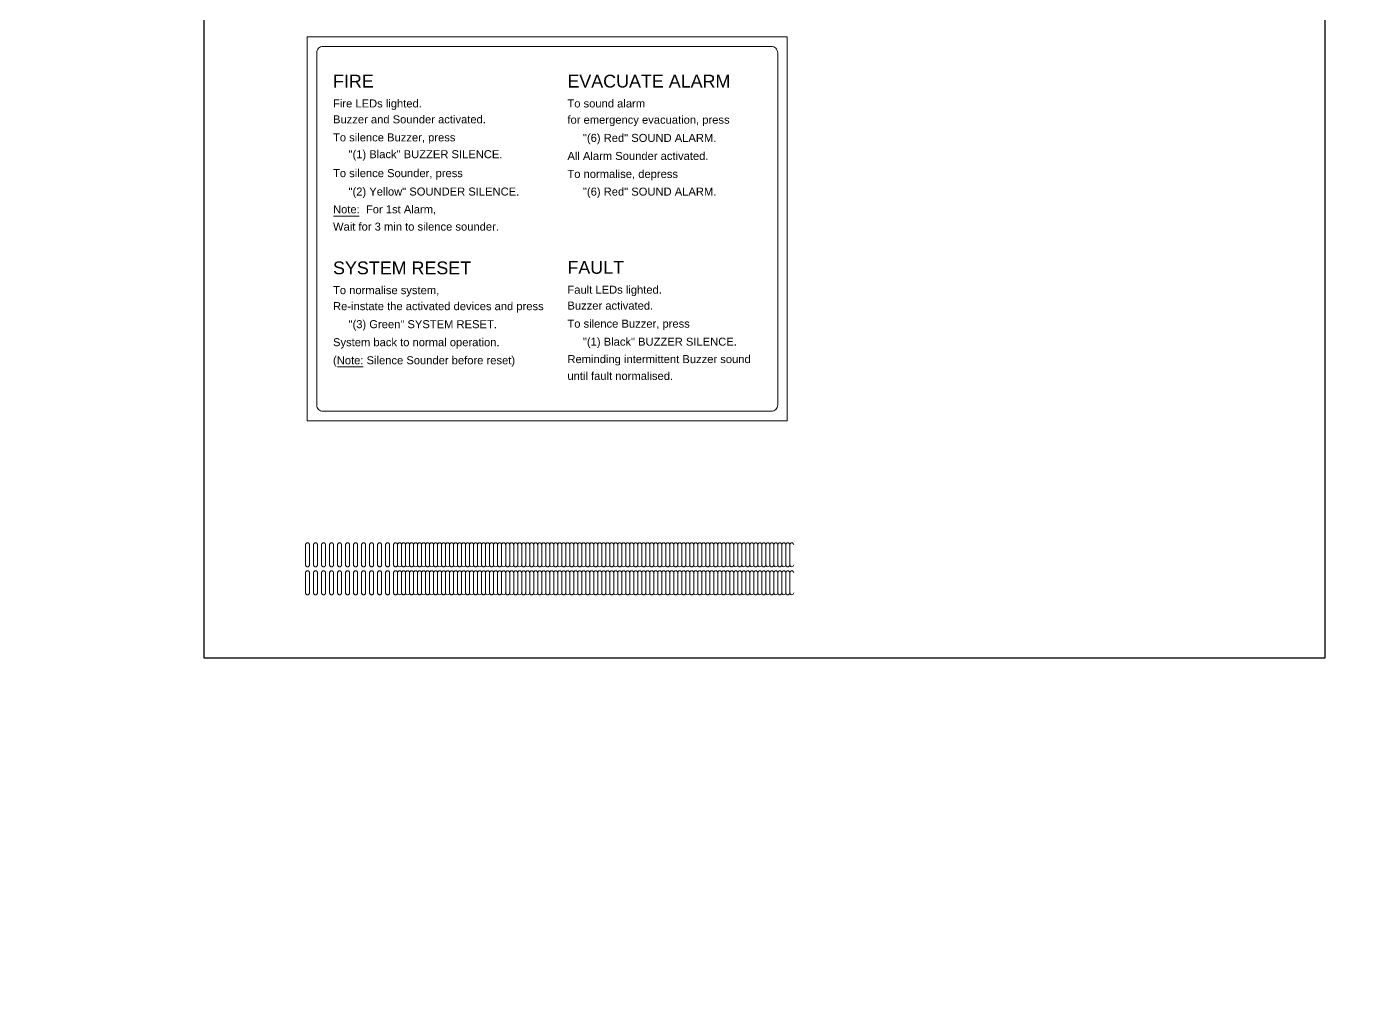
# Model space of a CAD drawing. Header units: millimetres. Extents: x -20146070 to 165023, y -3349561 to 35447.
# Drawn here: x -253449.7 to -253031.3, y -43097 to -42796.2 of the extents above; entities that cross this region are included whole.
import ezdxf
from ezdxf import colors
from ezdxf.entities.mleader import LeaderData, LeaderLine
from ezdxf.math import Vec2, Vec3

# ---------------------------------------------------------------- set-up
doc = ezdxf.new("R2010")
doc.units = ezdxf.units.MM
doc.header["$LTSCALE"] = 50
doc.header["$PDMODE"] = 35
doc.linetypes.add('CONTINOUS', pattern=[0])
doc.linetypes.add('DASHED2', pattern=[0.375, 0.25, -0.125])
doc.layers.get('Defpoints').update_dxf_attribs({"color": 8, "lineweight": 9})
doc.layers.add('M_FIREALAM-_E-', color=10, linetype='Continuous')
doc.layers.add('NW_BEAM AND COLUMN', color=134, linetype='Continuous', lineweight=5)
doc.styles.add('A25', font='arial.ttf', dxfattribs={"width": 0.8, "height": 2.5})
doc.styles.add('DIM', font='romans.shx', dxfattribs={"width": 0.75})
doc.styles.add('RomanS', font='romans__.ttf', dxfattribs={"width": 0.75, "height": 40})
doc.styles.add('STYLE2', font='arial.ttf', dxfattribs={"width": 0.8})
doc.dimstyles.new('DIM40', dxfattribs={"dimscale": 40, "dimtxt": 2, "dimasz": 3, "dimexe": 2, "dimexo": 1, "dimgap": 1, "dimtad": 1, "dimdec": 0, "dimzin": 0, "dimdsep": 46, "dimtxsty": 'DIM', "dimcen": 0, "dimdle": 2, "dimclrd": 9, "dimclre": 9, "dimclrt": 4, "dimadec": 0, "dimazin": 0, "dimtfac": 1, "dimtdec": 0, "dimtmove": 2, "dimatfit": 3, "dimfxl": 1, "dimtolj": 1, "dimtzin": 0, "dimarcsym": 0})

# ---------------------------------------------------------------- blocks, each defined once
blk = doc.blocks.new('NOVEC PANEL')
at = {"color": 0, "lineweight": 5}
for p, q in [((32.14, -255.82), (32.14, -375.82)), ((32.14, -255.82), (32.14, -375.82)), ((32.14, -255.82), (182.14, -255.82)), ((182.14, -375.82), (182.14, -255.82)), ((182.14, -255.82), (182.14, -375.82)), ((40.43, -311.8), (48.45, -311.8)), ((41.59, -358.95), (49.62, -358.95)), ((32.14, -375.82), (182.14, -375.82))]:
    blk.add_line(p, q, dxfattribs=at)
at = {"linetype": 'DASHED2', "lineweight": 5, "ltscale": 5}
for p, q in [((31.67, -414.53), (31.67, -420.78)), ((32.92, -414.53), (32.92, -420.78)), ((34.17, -414.53), (34.17, -420.78)), ((35.42, -414.53), (35.42, -420.78)), ((36.67, -414.53), (36.67, -420.78)), ((37.92, -414.53), (37.92, -420.78)), ((39.17, -414.53), (39.17, -420.78)), ((40.42, -414.53), (40.42, -420.78)), ((41.67, -414.53), (41.67, -420.78)), ((42.92, -414.53), (42.92, -420.78)), ((44.17, -414.53), (44.17, -420.78)), ((45.42, -414.53), (45.42, -420.78)), ((46.67, -414.53), (46.67, -420.78)), ((47.92, -414.53), (47.92, -420.78)), ((49.17, -414.53), (49.17, -420.78)), ((50.42, -414.53), (50.42, -420.78)), ((51.67, -414.53), (51.67, -420.78)), ((52.92, -414.53), (52.92, -420.78)), ((54.17, -414.53), (54.17, -420.78)), ((55.42, -414.53), (55.42, -420.78)), ((56.67, -414.53), (56.67, -420.78)), ((57.92, -414.53), (57.92, -420.78)), ((59.17, -414.53), (59.17, -420.78)), ((60.42, -414.53), (60.42, -420.78)), ((61.67, -414.53), (61.67, -420.78)), ((64.17, -414.53), (64.17, -420.78)), ((65.42, -414.53), (65.42, -420.78)), ((66.67, -414.53), (66.67, -420.78)), ((69.17, -414.53), (69.17, -420.78)), ((74.17, -414.53), (74.17, -420.78)), ((76.67, -414.53), (76.67, -420.78)), ((77.92, -414.53), (77.92, -420.78)), ((79.17, -414.53), (79.17, -420.78)), ((80.42, -414.53), (80.42, -420.78)), ((81.67, -414.53), (81.67, -420.78)), ((82.92, -414.53), (82.92, -420.78)), ((84.17, -414.53), (84.17, -420.78)), ((85.42, -414.53), (85.42, -420.78)), ((86.67, -414.53), (86.67, -420.78)), ((87.92, -414.53), (87.92, -420.78)), ((89.17, -414.53), (89.17, -420.78)), ((89.17, -414.53), (89.17, -420.78)), ((90.42, -414.53), (90.42, -420.78)), ((91.67, -414.53), (91.67, -420.78)), ((92.92, -414.53), (92.92, -420.78)), ((94.17, -414.53), (94.17, -420.78)), ((94.17, -414.53), (94.17, -420.78)), ((95.42, -414.53), (95.42, -420.78)), ((96.67, -414.53), (96.67, -420.78)), ((96.67, -414.53), (96.67, -420.78)), ((97.92, -414.53), (97.92, -420.78)), ((97.92, -414.53), (97.92, -420.78)), ((99.17, -414.53), (99.17, -420.78)), ((99.17, -414.53), (99.17, -420.78)), ((100.42, -414.53), (100.42, -420.78)), ((101.67, -414.53), (101.67, -420.78)), ((102.92, -414.53), (102.92, -420.78)), ((102.92, -414.53), (102.92, -420.78)), ((104.17, -414.53), (104.17, -420.78)), ((105.42, -414.53), (105.42, -420.78)), ((105.42, -414.53), (105.42, -420.78)), ((106.67, -414.53), (106.67, -420.78)), ((106.67, -414.53), (106.67, -420.78)), ((107.92, -414.53), (107.92, -420.78)), ((107.92, -414.53), (107.92, -420.78)), ((109.17, -414.53), (109.17, -420.78)), ((109.17, -414.53), (109.17, -420.78)), ((110.42, -414.53), (110.42, -420.78)), ((111.67, -414.53), (111.67, -420.78)), ((111.67, -414.53), (111.67, -420.78)), ((112.92, -414.53), (112.92, -420.78)), ((114.17, -414.53), (114.17, -420.78)), ((115.42, -414.53), (115.42, -420.78)), ((116.67, -414.53), (116.67, -420.78)), ((116.67, -414.53), (116.67, -420.78)), ((117.92, -414.53), (117.92, -420.78)), ((117.92, -414.53), (117.92, -420.78)), ((119.17, -414.53), (119.17, -420.78)), ((119.17, -414.53), (119.17, -420.78)), ((121.67, -414.53), (121.67, -420.78)), ((122.92, -414.53), (122.92, -420.78)), ((122.92, -414.53), (122.92, -420.78)), ((124.17, -414.53), (124.17, -420.78)), ((126.67, -414.53), (126.67, -420.78)), ((127.92, -414.53), (127.92, -420.78)), ((129.17, -414.53), (129.17, -420.78)), ((130.42, -414.53), (130.42, -420.78)), ((131.67, -414.53), (131.67, -420.78)), ((132.92, -414.53), (132.92, -420.78)), ((134.17, -414.53), (134.17, -420.78)), ((135.42, -414.53), (135.42, -420.78)), ((136.67, -414.53), (136.67, -420.78)), ((137.92, -414.53), (137.92, -420.78)), ((139.17, -414.53), (139.17, -420.78)), ((139.17, -414.53), (139.17, -420.78)), ((140.42, -414.53), (140.42, -420.78)), ((140.42, -414.53), (140.42, -420.78)), ((141.67, -414.53), (141.67, -420.78)), ((142.92, -414.53), (142.92, -420.78)), ((144.17, -414.53), (144.17, -420.78)), ((144.17, -414.53), (144.17, -420.78)), ((145.42, -414.53), (145.42, -420.78)), ((145.42, -414.53), (145.42, -420.78)), ((146.67, -414.53), (146.67, -420.78)), ((149.17, -414.53), (149.17, -420.78)), ((150.42, -414.53), (150.42, -420.78)), ((151.67, -414.53), (151.67, -420.78)), ((154.17, -414.53), (154.17, -420.78)), ((155.42, -414.53), (155.42, -420.78)), ((155.42, -414.53), (155.42, -420.78)), ((156.67, -414.53), (156.67, -420.78)), ((156.67, -414.53), (156.67, -420.78)), ((159.17, -414.53), (159.17, -420.78)), ((160.42, -414.53), (160.42, -420.78)), ((162.92, -414.53), (162.92, -420.78)), ((164.17, -414.53), (164.17, -420.78)), ((165.42, -414.53), (165.42, -420.78)), ((166.67, -414.53), (166.67, -420.78)), ((166.67, -414.53), (166.67, -420.78)), ((167.92, -414.53), (167.92, -420.78)), ((169.17, -414.53), (169.17, -420.78)), ((169.17, -414.53), (169.17, -420.78)), ((170.42, -414.53), (170.42, -420.78)), ((171.67, -414.53), (171.67, -420.78)), ((174.17, -414.53), (174.17, -420.78)), ((175.42, -414.53), (175.42, -420.78)), ((176.67, -414.53), (176.67, -420.78)), ((180.42, -414.53), (180.42, -420.78)), ((180.42, -414.53), (180.42, -420.78)), ((31.67, -423.28), (31.67, -429.53)), ((32.92, -423.28), (32.92, -429.53)), ((34.17, -423.28), (34.17, -429.53)), ((35.42, -423.28), (35.42, -429.53)), ((36.67, -423.28), (36.67, -429.53)), ((37.92, -423.28), (37.92, -429.53)), ((39.17, -423.28), (39.17, -429.53)), ((40.42, -423.28), (40.42, -429.53)), ((41.67, -423.28), (41.67, -429.53)), ((42.92, -423.28), (42.92, -429.53)), ((44.17, -423.28), (44.17, -429.53)), ((45.42, -423.28), (45.42, -429.53)), ((46.67, -423.28), (46.67, -429.53)), ((47.92, -423.28), (47.92, -429.53)), ((49.17, -423.28), (49.17, -429.53)), ((50.42, -423.28), (50.42, -429.53)), ((51.67, -423.28), (51.67, -429.53)), ((52.92, -423.28), (52.92, -429.53)), ((54.17, -423.28), (54.17, -429.53)), ((55.42, -423.28), (55.42, -429.53)), ((56.67, -423.28), (56.67, -429.53)), ((57.92, -423.28), (57.92, -429.53)), ((59.17, -423.28), (59.17, -429.53)), ((62.92, -423.28), (62.92, -429.53)), ((64.17, -423.28), (64.17, -429.53)), ((65.42, -423.28), (65.42, -429.53)), ((69.17, -423.28), (69.17, -429.53)), ((70.42, -423.28), (70.42, -429.53)), ((71.67, -423.28), (71.67, -429.53)), ((74.17, -423.28), (74.17, -429.53)), ((77.92, -423.28), (77.92, -429.53)), ((79.17, -423.28), (79.17, -429.53)), ((80.42, -423.28), (80.42, -429.53)), ((82.92, -423.28), (82.92, -429.53)), ((86.67, -423.28), (86.67, -429.53)), ((87.92, -423.28), (87.92, -429.53)), ((89.17, -423.28), (89.17, -429.53)), ((89.17, -423.28), (89.17, -429.53)), ((90.42, -423.28), (90.42, -429.53)), ((90.42, -423.28), (90.42, -429.53)), ((91.67, -423.28), (91.67, -429.53)), ((92.92, -423.28), (92.92, -429.53)), ((92.92, -423.28), (92.92, -429.53)), ((94.17, -423.28), (94.17, -429.53)), ((95.42, -423.28), (95.42, -429.53)), ((95.42, -423.28), (95.42, -429.53)), ((96.67, -423.28), (96.67, -429.53)), ((97.92, -423.28), (97.92, -429.53)), ((97.92, -423.28), (97.92, -429.53)), ((99.17, -423.28), (99.17, -429.53)), ((100.42, -423.28), (100.42, -429.53)), ((101.67, -423.28), (101.67, -429.53)), ((101.67, -423.28), (101.67, -429.53)), ((102.92, -423.28), (102.92, -429.53)), ((102.92, -423.28), (102.92, -429.53)), ((104.17, -423.28), (104.17, -429.53)), ((105.42, -423.28), (105.42, -429.53)), ((105.42, -423.28), (105.42, -429.53)), ((106.67, -423.28), (106.67, -429.53)), ((107.92, -423.28), (107.92, -429.53)), ((109.17, -423.28), (109.17, -429.53)), ((109.17, -423.28), (109.17, -429.53)), ((110.42, -423.28), (110.42, -429.53)), ((110.42, -423.28), (110.42, -429.53)), ((111.67, -423.28), (111.67, -429.53)), ((111.67, -423.28), (111.67, -429.53)), ((112.92, -423.28), (112.92, -429.53)), ((112.92, -423.28), (112.92, -429.53)), ((114.17, -423.28), (114.17, -429.53)), ((115.42, -423.28), (115.42, -429.53)), ((116.67, -423.28), (116.67, -429.53)), ((116.67, -423.28), (116.67, -429.53)), ((117.92, -423.28), (117.92, -429.53)), ((119.17, -423.28), (119.17, -429.53)), ((120.42, -423.28), (120.42, -429.53)), ((120.42, -423.28), (120.42, -429.53)), ((121.67, -423.28), (121.67, -429.53)), ((121.67, -423.28), (121.67, -429.53)), ((122.92, -423.28), (122.92, -429.53)), ((124.17, -423.28), (124.17, -429.53)), ((126.67, -423.28), (126.67, -429.53)), ((127.92, -423.28), (127.92, -429.53)), ((129.17, -423.28), (129.17, -429.53)), ((129.17, -423.28), (129.17, -429.53)), ((130.42, -423.28), (130.42, -429.53)), ((131.67, -423.28), (131.67, -429.53)), ((132.92, -423.28), (132.92, -429.53)), ((135.42, -423.28), (135.42, -429.53)), ((136.67, -423.28), (136.67, -429.53)), ((137.92, -423.28), (137.92, -429.53)), ((139.17, -423.28), (139.17, -429.53)), ((140.42, -423.28), (140.42, -429.53)), ((140.42, -423.28), (140.42, -429.53)), ((141.67, -423.28), (141.67, -429.53)), ((144.17, -423.28), (144.17, -429.53)), ((144.17, -423.28), (144.17, -429.53)), ((145.42, -423.28), (145.42, -429.53)), ((146.67, -423.28), (146.67, -429.53)), ((147.92, -423.28), (147.92, -429.53)), ((147.92, -423.28), (147.92, -429.53)), ((149.17, -423.28), (149.17, -429.53)), ((150.42, -423.28), (150.42, -429.53)), ((151.67, -423.28), (151.67, -429.53)), ((152.92, -423.28), (152.92, -429.53)), ((152.92, -423.28), (152.92, -429.53)), ((155.42, -423.28), (155.42, -429.53)), ((156.67, -423.28), (156.67, -429.53)), ((159.17, -423.28), (159.17, -429.53)), ((159.17, -423.28), (159.17, -429.53)), ((160.42, -423.28), (160.42, -429.53)), ((161.67, -423.28), (161.67, -429.53)), ((162.92, -423.28), (162.92, -429.53)), ((162.92, -423.28), (162.92, -429.53)), ((164.17, -423.28), (164.17, -429.53)), ((165.42, -423.28), (165.42, -429.53)), ((166.67, -423.28), (166.67, -429.53)), ((166.67, -423.28), (166.67, -429.53)), ((167.92, -423.28), (167.92, -429.53)), ((169.17, -423.28), (169.17, -429.53)), ((169.17, -423.28), (169.17, -429.53)), ((170.42, -423.28), (170.42, -429.53)), ((172.92, -423.28), (172.92, -429.53)), ((174.17, -423.28), (174.17, -429.53)), ((175.42, -423.28), (175.42, -429.53)), ((175.42, -423.28), (175.42, -429.53)), ((176.67, -423.28), (176.67, -429.53)), ((177.92, -423.28), (177.92, -429.53)), ((179.17, -423.28), (179.17, -429.53)), ((181.67, -423.28), (181.67, -429.53))]:
    blk.add_line(p, q, dxfattribs=at)
at = {"lineweight": 5}
for p, q in [((62.92, -414.53), (62.92, -420.78)), ((67.92, -414.53), (67.92, -420.78)), ((70.42, -414.53), (70.42, -420.78)), ((71.67, -414.53), (71.67, -420.78)), ((72.92, -414.53), (72.92, -420.78)), ((75.42, -414.53), (75.42, -420.78)), ((90.42, -414.53), (90.42, -420.78)), ((91.67, -414.53), (91.67, -420.78)), ((92.92, -414.53), (92.92, -420.78)), ((95.42, -414.53), (95.42, -420.78)), ((100.42, -414.53), (100.42, -420.78)), ((101.67, -414.53), (101.67, -420.78)), ((104.17, -414.53), (104.17, -420.78)), ((110.42, -414.53), (110.42, -420.78)), ((112.92, -414.53), (112.92, -420.78)), ((114.17, -414.53), (114.17, -420.78)), ((115.42, -414.53), (115.42, -420.78)), ((120.42, -414.53), (120.42, -420.78)), ((120.42, -414.53), (120.42, -420.78)), ((121.67, -414.53), (121.67, -420.78)), ((124.17, -414.53), (124.17, -420.78)), ((125.42, -414.53), (125.42, -420.78)), ((125.42, -414.53), (125.42, -420.78)), ((126.67, -414.53), (126.67, -420.78)), ((127.92, -414.53), (127.92, -420.78)), ((129.17, -414.53), (129.17, -420.78)), ((130.42, -414.53), (130.42, -420.78)), ((131.67, -414.53), (131.67, -420.78)), ((132.92, -414.53), (132.92, -420.78)), ((134.17, -414.53), (134.17, -420.78)), ((135.42, -414.53), (135.42, -420.78)), ((136.67, -414.53), (136.67, -420.78)), ((137.92, -414.53), (137.92, -420.78)), ((141.67, -414.53), (141.67, -420.78)), ((142.92, -414.53), (142.92, -420.78)), ((146.67, -414.53), (146.67, -420.78)), ((147.92, -414.53), (147.92, -420.78)), ((147.92, -414.53), (147.92, -420.78)), ((149.17, -414.53), (149.17, -420.78)), ((150.42, -414.53), (150.42, -420.78)), ((151.67, -414.53), (151.67, -420.78)), ((152.92, -414.53), (152.92, -420.78)), ((152.92, -414.53), (152.92, -420.78)), ((154.17, -414.53), (154.17, -420.78)), ((157.92, -414.53), (157.92, -420.78)), ((157.92, -414.53), (157.92, -420.78)), ((159.17, -414.53), (159.17, -420.78)), ((160.42, -414.53), (160.42, -420.78)), ((161.67, -414.53), (161.67, -420.78)), ((161.67, -414.53), (161.67, -420.78)), ((162.92, -414.53), (162.92, -420.78)), ((164.17, -414.53), (164.17, -420.78)), ((165.42, -414.53), (165.42, -420.78)), ((167.92, -414.53), (167.92, -420.78)), ((170.42, -414.53), (170.42, -420.78)), ((171.67, -414.53), (171.67, -420.78)), ((172.92, -414.53), (172.92, -420.78)), ((172.92, -414.53), (172.92, -420.78)), ((174.17, -414.53), (174.17, -420.78)), ((175.42, -414.53), (175.42, -420.78)), ((176.67, -414.53), (176.67, -420.78)), ((177.92, -414.53), (177.92, -420.78)), ((177.92, -414.53), (177.92, -420.78)), ((179.17, -414.53), (179.17, -420.78)), ((179.17, -414.53), (179.17, -420.78)), ((181.67, -414.53), (181.67, -420.78)), ((181.67, -414.53), (181.67, -420.78)), ((182.92, -414.53), (182.92, -420.78)), ((182.92, -414.53), (182.92, -420.78)), ((60.42, -423.28), (60.42, -429.53)), ((61.67, -423.28), (61.67, -429.53)), ((66.67, -423.28), (66.67, -429.53)), ((67.92, -423.28), (67.92, -429.53)), ((72.92, -423.28), (72.92, -429.53)), ((75.42, -423.28), (75.42, -429.53)), ((76.67, -423.28), (76.67, -429.53)), ((81.67, -423.28), (81.67, -429.53)), ((84.17, -423.28), (84.17, -429.53)), ((85.42, -423.28), (85.42, -429.53)), ((91.67, -423.28), (91.67, -429.53)), ((94.17, -423.28), (94.17, -429.53)), ((96.67, -423.28), (96.67, -429.53)), ((99.17, -423.28), (99.17, -429.53)), ((100.42, -423.28), (100.42, -429.53)), ((104.17, -423.28), (104.17, -429.53)), ((106.67, -423.28), (106.67, -429.53)), ((107.92, -423.28), (107.92, -429.53)), ((114.17, -423.28), (114.17, -429.53)), ((115.42, -423.28), (115.42, -429.53)), ((117.92, -423.28), (117.92, -429.53)), ((119.17, -423.28), (119.17, -429.53)), ((122.92, -423.28), (122.92, -429.53)), ((124.17, -423.28), (124.17, -429.53)), ((125.42, -423.28), (125.42, -429.53)), ((125.42, -423.28), (125.42, -429.53)), ((126.67, -423.28), (126.67, -429.53)), ((127.92, -423.28), (127.92, -429.53)), ((130.42, -423.28), (130.42, -429.53)), ((131.67, -423.28), (131.67, -429.53)), ((132.92, -423.28), (132.92, -429.53)), ((134.17, -423.28), (134.17, -429.53)), ((134.17, -423.28), (134.17, -429.53)), ((135.42, -423.28), (135.42, -429.53)), ((136.67, -423.28), (136.67, -429.53)), ((137.92, -423.28), (137.92, -429.53)), ((139.17, -423.28), (139.17, -429.53)), ((141.67, -423.28), (141.67, -429.53)), ((142.92, -423.28), (142.92, -429.53)), ((142.92, -423.28), (142.92, -429.53)), ((145.42, -423.28), (145.42, -429.53)), ((146.67, -423.28), (146.67, -429.53)), ((149.17, -423.28), (149.17, -429.53)), ((150.42, -423.28), (150.42, -429.53)), ((151.67, -423.28), (151.67, -429.53)), ((154.17, -423.28), (154.17, -429.53)), ((154.17, -423.28), (154.17, -429.53)), ((155.42, -423.28), (155.42, -429.53)), ((156.67, -423.28), (156.67, -429.53)), ((157.92, -423.28), (157.92, -429.53)), ((157.92, -423.28), (157.92, -429.53)), ((160.42, -423.28), (160.42, -429.53)), ((161.67, -423.28), (161.67, -429.53)), ((164.17, -423.28), (164.17, -429.53)), ((165.42, -423.28), (165.42, -429.53)), ((167.92, -423.28), (167.92, -429.53)), ((170.42, -423.28), (170.42, -429.53)), ((171.67, -423.28), (171.67, -429.53)), ((171.67, -423.28), (171.67, -429.53)), ((172.92, -423.28), (172.92, -429.53)), ((174.17, -423.28), (174.17, -429.53)), ((176.67, -423.28), (176.67, -429.53)), ((177.92, -423.28), (177.92, -429.53)), ((179.17, -423.28), (179.17, -429.53)), ((180.42, -423.28), (180.42, -429.53)), ((180.42, -423.28), (180.42, -429.53)), ((181.67, -423.28), (181.67, -429.53)), ((182.92, -423.28), (182.92, -429.53)), ((182.92, -423.28), (182.92, -429.53))]:
    blk.add_line(p, q, dxfattribs=at)
at = {"ltscale": 0.1}
blk.add_lwpolyline([(0, 0), (350, 0), (350, -450), (0, -450), (0, 0)], dxfattribs=at)
at = {"color": 0, "lineweight": 5}
for points in [[(37.14, -258.82, 0.414214), (35.14, -260.82, 0.414214)], [(177.14, -258.82, -0.414214), (179.14, -260.82, -0.414214)], [(37.14, -372.82, -0.414214), (35.14, -370.82, -0.414214)], [(177.14, -372.82, 0.414214), (179.14, -370.82, 0.414214)]]:
    blk.add_lwpolyline(points, format="xyb", dxfattribs=at)
for points in [[(37.14, -258.82), (177.14, -258.82)], [(35.14, -370.82), (35.14, -260.82)], [(179.14, -260.82), (179.14, -370.82)], [(177.14, -372.82), (37.14, -372.82)]]:
    blk.add_lwpolyline(points, dxfattribs=at)
at = {"linetype": 'DASHED2', "lineweight": 5, "ltscale": 5}
for centre, start, end in [((32.29, -414.53), 0, 180), ((34.79, -414.53), 0, 180), ((37.29, -414.53), 0, 180), ((39.79, -414.53), 0, 180), ((42.29, -414.53), 0, 180), ((44.79, -414.53), 0, 180), ((47.29, -414.53), 0, 180), ((49.79, -414.53), 0, 180), ((52.29, -414.53), 0, 180), ((54.79, -414.53), 0, 180), ((57.29, -414.53), 0, 180), ((59.79, -414.53), 0, 180), ((62.29, -414.53), 0, 180), ((64.79, -414.53), 0, 180), ((67.29, -414.53), 0, 180), ((69.79, -414.53), 0, 180), ((72.29, -414.53), 0, 180), ((74.79, -414.53), 0, 180), ((77.29, -414.53), 0, 180), ((79.79, -414.53), 0, 180), ((82.29, -414.53), 0, 180), ((84.79, -414.53), 0, 180), ((87.29, -414.53), 0, 180), ((89.79, -414.53), 0, 180), ((89.79, -414.53), 0, 180), ((92.29, -414.53), 0, 180), ((92.29, -414.53), 0, 180), ((94.79, -414.53), 0, 180), ((94.79, -414.53), 0, 180), ((97.29, -414.53), 0, 180), ((97.29, -414.53), 0, 180), ((99.79, -414.53), 0, 180), ((99.79, -414.53), 0, 180), ((102.29, -414.53), 0, 180), ((102.29, -414.53), 0, 180), ((104.79, -414.53), 0, 180), ((104.79, -414.53), 0, 180), ((107.29, -414.53), 0, 180), ((107.29, -414.53), 0, 180), ((109.79, -414.53), 0, 180), ((109.79, -414.53), 0, 180), ((112.29, -414.53), 0, 180), ((112.29, -414.53), 0, 180), ((114.79, -414.53), 0, 180), ((114.79, -414.53), 0, 180), ((117.29, -414.53), 0, 180), ((117.29, -414.53), 0, 180), ((119.79, -414.53), 0, 180), ((119.79, -414.53), 0, 180), ((122.29, -414.53), 0, 180), ((122.29, -414.53), 0, 180), ((124.79, -414.53), 0, 180), ((124.79, -414.53), 0, 180), ((127.29, -414.53), 0, 180), ((127.29, -414.53), 0, 180), ((129.79, -414.53), 0, 180), ((129.79, -414.53), 0, 180), ((132.29, -414.53), 0, 180), ((132.29, -414.53), 0, 180), ((134.79, -414.53), 0, 180), ((134.79, -414.53), 0, 180), ((137.29, -414.53), 0, 180), ((137.29, -414.53), 0, 180), ((139.79, -414.53), 0, 180), ((139.79, -414.53), 0, 180), ((142.29, -414.53), 0, 180), ((142.29, -414.53), 0, 180), ((144.79, -414.53), 0, 180), ((144.79, -414.53), 0, 180), ((147.29, -414.53), 0, 180), ((147.29, -414.53), 0, 180), ((149.79, -414.53), 0, 180), ((149.79, -414.53), 0, 180), ((152.29, -414.53), 0, 180), ((152.29, -414.53), 0, 180), ((154.79, -414.53), 0, 180), ((154.79, -414.53), 0, 180), ((157.29, -414.53), 0, 180), ((157.29, -414.53), 0, 180), ((159.79, -414.53), 0, 180), ((159.79, -414.53), 0, 180), ((162.29, -414.53), 0, 180), ((162.29, -414.53), 0, 180), ((164.79, -414.53), 0, 180), ((164.79, -414.53), 0, 180), ((167.29, -414.53), 0, 180), ((167.29, -414.53), 0, 180), ((169.79, -414.53), 0, 180), ((169.79, -414.53), 0, 180), ((172.29, -414.53), 0, 180), ((172.29, -414.53), 0, 180), ((174.79, -414.53), 0, 180), ((174.79, -414.53), 0, 180), ((177.29, -414.53), 0, 180), ((177.29, -414.53), 0, 180), ((179.79, -414.53), 0, 180), ((179.79, -414.53), 0, 180), ((182.29, -414.53), 0, 180), ((182.29, -414.53), 0, 180), ((32.29, -420.78), 180, 0), ((34.79, -420.78), 180, 0), ((37.29, -420.78), 180, 0), ((39.79, -420.78), 180, 0), ((42.29, -420.78), 180, 0), ((44.79, -420.78), 180, 0), ((47.29, -420.78), 180, 0), ((49.79, -420.78), 180, 0), ((52.29, -420.78), 180, 0), ((54.79, -420.78), 180, 0), ((57.29, -420.78), 180, 0), ((59.79, -420.78), 180, 0), ((62.29, -420.78), 180, 0), ((64.79, -420.78), 180, 0), ((67.29, -420.78), 180, 0), ((69.79, -420.78), 180, 0), ((72.29, -420.78), 180, 0), ((74.79, -420.78), 180, 0), ((77.29, -420.78), 180, 0), ((79.79, -420.78), 180, 0), ((82.29, -420.78), 180, 0), ((84.79, -420.78), 180, 0), ((87.29, -420.78), 180, 0), ((89.79, -420.78), 180, 0), ((89.79, -420.78), 180, 0), ((92.29, -420.78), 180, 0), ((92.29, -420.78), 180, 0), ((94.79, -420.78), 180, 0), ((94.79, -420.78), 180, 0), ((97.29, -420.78), 180, 0), ((97.29, -420.78), 180, 0), ((99.79, -420.78), 180, 0), ((99.79, -420.78), 180, 0), ((102.29, -420.78), 180, 0), ((102.29, -420.78), 180, 0), ((104.79, -420.78), 180, 0), ((104.79, -420.78), 180, 0), ((107.29, -420.78), 180, 0), ((107.29, -420.78), 180, 0), ((109.79, -420.78), 180, 0), ((109.79, -420.78), 180, 0), ((112.29, -420.78), 180, 0), ((112.29, -420.78), 180, 0), ((114.79, -420.78), 180, 0), ((114.79, -420.78), 180, 0), ((117.29, -420.78), 180, 0), ((117.29, -420.78), 180, 0), ((119.79, -420.78), 180, 0), ((119.79, -420.78), 180, 0), ((122.29, -420.78), 180, 0), ((122.29, -420.78), 180, 0), ((124.79, -420.78), 180, 0), ((124.79, -420.78), 180, 0), ((127.29, -420.78), 180, 0), ((127.29, -420.78), 180, 0), ((129.79, -420.78), 180, 0), ((129.79, -420.78), 180, 0), ((132.29, -420.78), 180, 0), ((132.29, -420.78), 180, 0), ((134.79, -420.78), 180, 0), ((134.79, -420.78), 180, 0), ((137.29, -420.78), 180, 0), ((137.29, -420.78), 180, 0), ((139.79, -420.78), 180, 0), ((139.79, -420.78), 180, 0), ((142.29, -420.78), 180, 0), ((142.29, -420.78), 180, 0), ((144.79, -420.78), 180, 0), ((144.79, -420.78), 180, 0), ((147.29, -420.78), 180, 0), ((147.29, -420.78), 180, 0), ((149.79, -420.78), 180, 0), ((149.79, -420.78), 180, 0), ((152.29, -420.78), 180, 0), ((152.29, -420.78), 180, 0), ((154.79, -420.78), 180, 0), ((154.79, -420.78), 180, 0), ((157.29, -420.78), 180, 0), ((157.29, -420.78), 180, 0), ((159.79, -420.78), 180, 0), ((159.79, -420.78), 180, 0), ((162.29, -420.78), 180, 0), ((162.29, -420.78), 180, 0), ((164.79, -420.78), 180, 0), ((164.79, -420.78), 180, 0), ((167.29, -420.78), 180, 0), ((167.29, -420.78), 180, 0), ((169.79, -420.78), 180, 0), ((169.79, -420.78), 180, 0), ((172.29, -420.78), 180, 0), ((172.29, -420.78), 180, 0), ((174.79, -420.78), 180, 0), ((174.79, -420.78), 180, 0), ((177.29, -420.78), 180, 0), ((177.29, -420.78), 180, 0), ((179.79, -420.78), 180, 0), ((179.79, -420.78), 180, 0), ((182.29, -420.78), 180, 0), ((182.29, -420.78), 180, 0), ((32.29, -423.28), 0, 180), ((34.79, -423.28), 0, 180), ((37.29, -423.28), 0, 180), ((39.79, -423.28), 0, 180), ((42.29, -423.28), 0, 180), ((44.79, -423.28), 0, 180), ((47.29, -423.28), 0, 180), ((49.79, -423.28), 0, 180), ((52.29, -423.28), 0, 180), ((54.79, -423.28), 0, 180), ((57.29, -423.28), 0, 180), ((59.79, -423.28), 0, 180), ((62.29, -423.28), 0, 180), ((64.79, -423.28), 0, 180), ((67.29, -423.28), 0, 180), ((69.79, -423.28), 0, 180), ((72.29, -423.28), 0, 180), ((74.79, -423.28), 0, 180), ((77.29, -423.28), 0, 180), ((79.79, -423.28), 0, 180), ((82.29, -423.28), 0, 180), ((84.79, -423.28), 0, 180), ((87.29, -423.28), 0, 180), ((89.79, -423.28), 0, 180), ((89.79, -423.28), 0, 180), ((92.29, -423.28), 0, 180), ((92.29, -423.28), 0, 180), ((94.79, -423.28), 0, 180), ((94.79, -423.28), 0, 180), ((97.29, -423.28), 0, 180), ((97.29, -423.28), 0, 180), ((99.79, -423.28), 0, 180), ((99.79, -423.28), 0, 180), ((102.29, -423.28), 0, 180), ((102.29, -423.28), 0, 180), ((104.79, -423.28), 0, 180), ((104.79, -423.28), 0, 180), ((107.29, -423.28), 0, 180), ((107.29, -423.28), 0, 180), ((109.79, -423.28), 0, 180), ((109.79, -423.28), 0, 180), ((112.29, -423.28), 0, 180), ((112.29, -423.28), 0, 180), ((114.79, -423.28), 0, 180), ((114.79, -423.28), 0, 180), ((117.29, -423.28), 0, 180), ((117.29, -423.28), 0, 180), ((119.79, -423.28), 0, 180), ((119.79, -423.28), 0, 180), ((122.29, -423.28), 0, 180), ((122.29, -423.28), 0, 180), ((124.79, -423.28), 0, 180), ((124.79, -423.28), 0, 180), ((127.29, -423.28), 0, 180), ((127.29, -423.28), 0, 180), ((129.79, -423.28), 0, 180), ((129.79, -423.28), 0, 180), ((132.29, -423.28), 0, 180), ((132.29, -423.28), 0, 180), ((134.79, -423.28), 0, 180), ((134.79, -423.28), 0, 180), ((137.29, -423.28), 0, 180), ((137.29, -423.28), 0, 180), ((139.79, -423.28), 0, 180), ((139.79, -423.28), 0, 180), ((142.29, -423.28), 0, 180), ((142.29, -423.28), 0, 180), ((144.79, -423.28), 0, 180), ((144.79, -423.28), 0, 180), ((147.29, -423.28), 0, 180), ((147.29, -423.28), 0, 180), ((149.79, -423.28), 0, 180), ((149.79, -423.28), 0, 180), ((152.29, -423.28), 0, 180), ((152.29, -423.28), 0, 180), ((154.79, -423.28), 0, 180), ((154.79, -423.28), 0, 180), ((157.29, -423.28), 0, 180), ((157.29, -423.28), 0, 180), ((159.79, -423.28), 0, 180), ((159.79, -423.28), 0, 180), ((162.29, -423.28), 0, 180), ((162.29, -423.28), 0, 180), ((164.79, -423.28), 0, 180), ((164.79, -423.28), 0, 180), ((167.29, -423.28), 0, 180), ((167.29, -423.28), 0, 180), ((169.79, -423.28), 0, 180), ((169.79, -423.28), 0, 180), ((172.29, -423.28), 0, 180), ((172.29, -423.28), 0, 180), ((174.79, -423.28), 0, 180), ((174.79, -423.28), 0, 180), ((177.29, -423.28), 0, 180), ((177.29, -423.28), 0, 180), ((179.79, -423.28), 0, 180), ((179.79, -423.28), 0, 180), ((182.29, -423.28), 0, 180), ((182.29, -423.28), 0, 180), ((32.29, -429.53), 180, 0), ((34.79, -429.53), 180, 0), ((37.29, -429.53), 180, 0), ((39.79, -429.53), 180, 0), ((42.29, -429.53), 180, 0), ((44.79, -429.53), 180, 0), ((47.29, -429.53), 180, 0), ((49.79, -429.53), 180, 0), ((52.29, -429.53), 180, 0), ((54.79, -429.53), 180, 0), ((57.29, -429.53), 180, 0), ((59.79, -429.53), 180, 0), ((62.29, -429.53), 180, 0), ((64.79, -429.53), 180, 0), ((67.29, -429.53), 180, 0), ((69.79, -429.53), 180, 0), ((72.29, -429.53), 180, 0), ((74.79, -429.53), 180, 0), ((77.29, -429.53), 180, 0), ((79.79, -429.53), 180, 0), ((82.29, -429.53), 180, 0), ((84.79, -429.53), 180, 0), ((87.29, -429.53), 180, 0), ((89.79, -429.53), 180, 0), ((89.79, -429.53), 180, 0), ((92.29, -429.53), 180, 0), ((92.29, -429.53), 180, 0), ((94.79, -429.53), 180, 0), ((94.79, -429.53), 180, 0), ((97.29, -429.53), 180, 0), ((97.29, -429.53), 180, 0), ((99.79, -429.53), 180, 0), ((99.79, -429.53), 180, 0), ((102.29, -429.53), 180, 0), ((102.29, -429.53), 180, 0), ((104.79, -429.53), 180, 0), ((104.79, -429.53), 180, 0), ((107.29, -429.53), 180, 0), ((107.29, -429.53), 180, 0), ((109.79, -429.53), 180, 0), ((109.79, -429.53), 180, 0), ((112.29, -429.53), 180, 0), ((112.29, -429.53), 180, 0), ((114.79, -429.53), 180, 0), ((114.79, -429.53), 180, 0), ((117.29, -429.53), 180, 0), ((117.29, -429.53), 180, 0), ((119.79, -429.53), 180, 0), ((119.79, -429.53), 180, 0), ((122.29, -429.53), 180, 0), ((122.29, -429.53), 180, 0), ((124.79, -429.53), 180, 0), ((124.79, -429.53), 180, 0), ((127.29, -429.53), 180, 0), ((127.29, -429.53), 180, 0), ((129.79, -429.53), 180, 0), ((129.79, -429.53), 180, 0), ((132.29, -429.53), 180, 0), ((132.29, -429.53), 180, 0), ((134.79, -429.53), 180, 0), ((134.79, -429.53), 180, 0), ((137.29, -429.53), 180, 0), ((137.29, -429.53), 180, 0), ((139.79, -429.53), 180, 0), ((139.79, -429.53), 180, 0), ((142.29, -429.53), 180, 0), ((142.29, -429.53), 180, 0), ((144.79, -429.53), 180, 0), ((144.79, -429.53), 180, 0), ((147.29, -429.53), 180, 0), ((147.29, -429.53), 180, 0), ((149.79, -429.53), 180, 0), ((149.79, -429.53), 180, 0), ((152.29, -429.53), 180, 0), ((152.29, -429.53), 180, 0), ((154.79, -429.53), 180, 0), ((154.79, -429.53), 180, 0), ((157.29, -429.53), 180, 0), ((157.29, -429.53), 180, 0), ((159.79, -429.53), 180, 0), ((159.79, -429.53), 180, 0), ((162.29, -429.53), 180, 0), ((162.29, -429.53), 180, 0), ((164.79, -429.53), 180, 0), ((164.79, -429.53), 180, 0), ((167.29, -429.53), 180, 0), ((167.29, -429.53), 180, 0), ((169.79, -429.53), 180, 0), ((169.79, -429.53), 180, 0), ((172.29, -429.53), 180, 0), ((172.29, -429.53), 180, 0), ((174.79, -429.53), 180, 0), ((174.79, -429.53), 180, 0), ((177.29, -429.53), 180, 0), ((177.29, -429.53), 180, 0), ((179.79, -429.53), 180, 0), ((179.79, -429.53), 180, 0), ((182.29, -429.53), 180, 0), ((182.29, -429.53), 180, 0)]:
    blk.add_arc(centre, 0.625, start, end, dxfattribs=at)
at = {"lineweight": 5}
for centre, start, end in [((61.04, -414.53), 0, 180), ((63.54, -414.53), 0, 180), ((66.04, -414.53), 0, 180), ((68.54, -414.53), 0, 180), ((71.04, -414.53), 0, 180), ((73.54, -414.53), 0, 180), ((76.04, -414.53), 0, 180), ((78.54, -414.53), 0, 180), ((81.04, -414.53), 0, 180), ((83.54, -414.53), 0, 180), ((86.04, -414.53), 0, 180), ((88.54, -414.53), 0, 180), ((91.04, -414.53), 0, 180), ((93.54, -414.53), 0, 180), ((96.04, -414.53), 0, 180), ((98.54, -414.53), 0, 180), ((101.04, -414.53), 0, 180), ((103.54, -414.53), 0, 180), ((106.04, -414.53), 0, 180), ((108.54, -414.53), 0, 180), ((111.04, -414.53), 0, 180), ((113.54, -414.53), 0, 180), ((116.04, -414.53), 0, 180), ((118.54, -414.53), 0, 180), ((118.54, -414.53), 0, 180), ((121.04, -414.53), 0, 180), ((121.04, -414.53), 0, 180), ((123.54, -414.53), 0, 180), ((123.54, -414.53), 0, 180), ((126.04, -414.53), 0, 180), ((126.04, -414.53), 0, 180), ((128.54, -414.53), 0, 180), ((128.54, -414.53), 0, 180), ((131.04, -414.53), 0, 180), ((131.04, -414.53), 0, 180), ((133.54, -414.53), 0, 180), ((133.54, -414.53), 0, 180), ((136.04, -414.53), 0, 180), ((136.04, -414.53), 0, 180), ((138.54, -414.53), 0, 180), ((138.54, -414.53), 0, 180), ((141.04, -414.53), 0, 180), ((141.04, -414.53), 0, 180), ((143.54, -414.53), 0, 180), ((143.54, -414.53), 0, 180), ((146.04, -414.53), 0, 180), ((146.04, -414.53), 0, 180), ((148.54, -414.53), 0, 180), ((148.54, -414.53), 0, 180), ((151.04, -414.53), 0, 180), ((151.04, -414.53), 0, 180), ((153.54, -414.53), 0, 180), ((153.54, -414.53), 0, 180), ((156.04, -414.53), 0, 180), ((156.04, -414.53), 0, 180), ((158.54, -414.53), 0, 180), ((158.54, -414.53), 0, 180), ((161.04, -414.53), 0, 180), ((161.04, -414.53), 0, 180), ((163.54, -414.53), 0, 180), ((163.54, -414.53), 0, 180), ((166.04, -414.53), 0, 180), ((166.04, -414.53), 0, 180), ((168.54, -414.53), 0, 180), ((168.54, -414.53), 0, 180), ((171.04, -414.53), 0, 180), ((171.04, -414.53), 0, 180), ((173.54, -414.53), 0, 180), ((173.54, -414.53), 0, 180), ((176.04, -414.53), 0, 180), ((176.04, -414.53), 0, 180), ((178.54, -414.53), 0, 180), ((178.54, -414.53), 0, 180), ((181.04, -414.53), 0, 180), ((181.04, -414.53), 0, 180), ((183.54, -414.53), 0, 180), ((183.54, -414.53), 0, 180), ((61.04, -420.78), 180, 0), ((63.54, -420.78), 180, 0), ((66.04, -420.78), 180, 0), ((68.54, -420.78), 180, 0), ((71.04, -420.78), 180, 0), ((73.54, -420.78), 180, 0), ((76.04, -420.78), 180, 0), ((78.54, -420.78), 180, 0), ((81.04, -420.78), 180, 0), ((83.54, -420.78), 180, 0), ((86.04, -420.78), 180, 0), ((88.54, -420.78), 180, 0), ((91.04, -420.78), 180, 0), ((93.54, -420.78), 180, 0), ((96.04, -420.78), 180, 0), ((98.54, -420.78), 180, 0), ((101.04, -420.78), 180, 0), ((103.54, -420.78), 180, 0), ((106.04, -420.78), 180, 0), ((108.54, -420.78), 180, 0), ((111.04, -420.78), 180, 0), ((113.54, -420.78), 180, 0), ((116.04, -420.78), 180, 0), ((118.54, -420.78), 180, 0), ((118.54, -420.78), 180, 0), ((121.04, -420.78), 180, 0), ((121.04, -420.78), 180, 0), ((123.54, -420.78), 180, 0), ((123.54, -420.78), 180, 0), ((126.04, -420.78), 180, 0), ((126.04, -420.78), 180, 0), ((128.54, -420.78), 180, 0), ((128.54, -420.78), 180, 0), ((131.04, -420.78), 180, 0), ((131.04, -420.78), 180, 0), ((133.54, -420.78), 180, 0), ((133.54, -420.78), 180, 0), ((136.04, -420.78), 180, 0), ((136.04, -420.78), 180, 0), ((138.54, -420.78), 180, 0), ((138.54, -420.78), 180, 0), ((141.04, -420.78), 180, 0), ((141.04, -420.78), 180, 0), ((143.54, -420.78), 180, 0), ((143.54, -420.78), 180, 0), ((146.04, -420.78), 180, 0), ((146.04, -420.78), 180, 0), ((148.54, -420.78), 180, 0), ((148.54, -420.78), 180, 0), ((151.04, -420.78), 180, 0), ((151.04, -420.78), 180, 0), ((153.54, -420.78), 180, 0), ((153.54, -420.78), 180, 0), ((156.04, -420.78), 180, 0), ((156.04, -420.78), 180, 0), ((158.54, -420.78), 180, 0), ((158.54, -420.78), 180, 0), ((161.04, -420.78), 180, 0), ((161.04, -420.78), 180, 0), ((163.54, -420.78), 180, 0), ((163.54, -420.78), 180, 0), ((166.04, -420.78), 180, 0), ((166.04, -420.78), 180, 0), ((168.54, -420.78), 180, 0), ((168.54, -420.78), 180, 0), ((171.04, -420.78), 180, 0), ((171.04, -420.78), 180, 0), ((173.54, -420.78), 180, 0), ((173.54, -420.78), 180, 0), ((176.04, -420.78), 180, 0), ((176.04, -420.78), 180, 0), ((178.54, -420.78), 180, 0), ((178.54, -420.78), 180, 0), ((181.04, -420.78), 180, 0), ((181.04, -420.78), 180, 0), ((183.54, -420.78), 180, 0), ((183.54, -420.78), 180, 0), ((61.04, -423.28), 0, 180), ((63.54, -423.28), 0, 180), ((66.04, -423.28), 0, 180), ((68.54, -423.28), 0, 180), ((71.04, -423.28), 0, 180), ((73.54, -423.28), 0, 180), ((76.04, -423.28), 0, 180), ((78.54, -423.28), 0, 180), ((81.04, -423.28), 0, 180), ((83.54, -423.28), 0, 180), ((86.04, -423.28), 0, 180), ((88.54, -423.28), 0, 180), ((91.04, -423.28), 0, 180), ((93.54, -423.28), 0, 180), ((96.04, -423.28), 0, 180), ((98.54, -423.28), 0, 180), ((101.04, -423.28), 0, 180), ((103.54, -423.28), 0, 180), ((106.04, -423.28), 0, 180), ((108.54, -423.28), 0, 180), ((111.04, -423.28), 0, 180), ((113.54, -423.28), 0, 180), ((116.04, -423.28), 0, 180), ((118.54, -423.28), 0, 180), ((118.54, -423.28), 0, 180), ((121.04, -423.28), 0, 180), ((121.04, -423.28), 0, 180), ((123.54, -423.28), 0, 180), ((123.54, -423.28), 0, 180), ((126.04, -423.28), 0, 180), ((126.04, -423.28), 0, 180), ((128.54, -423.28), 0, 180), ((128.54, -423.28), 0, 180), ((131.04, -423.28), 0, 180), ((131.04, -423.28), 0, 180), ((133.54, -423.28), 0, 180), ((133.54, -423.28), 0, 180), ((136.04, -423.28), 0, 180), ((136.04, -423.28), 0, 180), ((138.54, -423.28), 0, 180), ((138.54, -423.28), 0, 180), ((141.04, -423.28), 0, 180), ((141.04, -423.28), 0, 180), ((143.54, -423.28), 0, 180), ((143.54, -423.28), 0, 180), ((146.04, -423.28), 0, 180), ((146.04, -423.28), 0, 180), ((148.54, -423.28), 0, 180), ((148.54, -423.28), 0, 180), ((151.04, -423.28), 0, 180), ((151.04, -423.28), 0, 180), ((153.54, -423.28), 0, 180), ((153.54, -423.28), 0, 180), ((156.04, -423.28), 0, 180), ((156.04, -423.28), 0, 180), ((158.54, -423.28), 0, 180), ((158.54, -423.28), 0, 180), ((161.04, -423.28), 0, 180), ((161.04, -423.28), 0, 180), ((163.54, -423.28), 0, 180), ((163.54, -423.28), 0, 180), ((166.04, -423.28), 0, 180), ((166.04, -423.28), 0, 180), ((168.54, -423.28), 0, 180), ((168.54, -423.28), 0, 180), ((171.04, -423.28), 0, 180), ((171.04, -423.28), 0, 180), ((173.54, -423.28), 0, 180), ((173.54, -423.28), 0, 180), ((176.04, -423.28), 0, 180), ((176.04, -423.28), 0, 180), ((178.54, -423.28), 0, 180), ((178.54, -423.28), 0, 180), ((181.04, -423.28), 0, 180), ((181.04, -423.28), 0, 180), ((183.54, -423.28), 0, 180), ((183.54, -423.28), 0, 180), ((61.04, -429.53), 180, 0), ((63.54, -429.53), 180, 0), ((66.04, -429.53), 180, 0), ((68.54, -429.53), 180, 0), ((71.04, -429.53), 180, 0), ((73.54, -429.53), 180, 0), ((76.04, -429.53), 180, 0), ((78.54, -429.53), 180, 0), ((81.04, -429.53), 180, 0), ((83.54, -429.53), 180, 0), ((86.04, -429.53), 180, 0), ((88.54, -429.53), 180, 0), ((91.04, -429.53), 180, 0), ((93.54, -429.53), 180, 0), ((96.04, -429.53), 180, 0), ((98.54, -429.53), 180, 0), ((101.04, -429.53), 180, 0), ((103.54, -429.53), 180, 0), ((106.04, -429.53), 180, 0), ((108.54, -429.53), 180, 0), ((111.04, -429.53), 180, 0), ((113.54, -429.53), 180, 0), ((116.04, -429.53), 180, 0), ((118.54, -429.53), 180, 0), ((118.54, -429.53), 180, 0), ((121.04, -429.53), 180, 0), ((121.04, -429.53), 180, 0), ((123.54, -429.53), 180, 0), ((123.54, -429.53), 180, 0), ((126.04, -429.53), 180, 0), ((126.04, -429.53), 180, 0), ((128.54, -429.53), 180, 0), ((128.54, -429.53), 180, 0), ((131.04, -429.53), 180, 0), ((131.04, -429.53), 180, 0), ((133.54, -429.53), 180, 0), ((133.54, -429.53), 180, 0), ((136.04, -429.53), 180, 0), ((136.04, -429.53), 180, 0), ((138.54, -429.53), 180, 0), ((138.54, -429.53), 180, 0), ((141.04, -429.53), 180, 0), ((141.04, -429.53), 180, 0), ((143.54, -429.53), 180, 0), ((143.54, -429.53), 180, 0), ((146.04, -429.53), 180, 0), ((146.04, -429.53), 180, 0), ((148.54, -429.53), 180, 0), ((148.54, -429.53), 180, 0), ((151.04, -429.53), 180, 0), ((151.04, -429.53), 180, 0), ((153.54, -429.53), 180, 0), ((153.54, -429.53), 180, 0), ((156.04, -429.53), 180, 0), ((156.04, -429.53), 180, 0), ((158.54, -429.53), 180, 0), ((158.54, -429.53), 180, 0), ((161.04, -429.53), 180, 0), ((161.04, -429.53), 180, 0), ((163.54, -429.53), 180, 0), ((163.54, -429.53), 180, 0), ((166.04, -429.53), 180, 0), ((166.04, -429.53), 180, 0), ((168.54, -429.53), 180, 0), ((168.54, -429.53), 180, 0), ((171.04, -429.53), 180, 0), ((171.04, -429.53), 180, 0), ((173.54, -429.53), 180, 0), ((173.54, -429.53), 180, 0), ((176.04, -429.53), 180, 0), ((176.04, -429.53), 180, 0), ((178.54, -429.53), 180, 0), ((178.54, -429.53), 180, 0), ((181.04, -429.53), 180, 0), ((181.04, -429.53), 180, 0), ((183.54, -429.53), 180, 0), ((183.54, -429.53), 180, 0)]:
    blk.add_arc(centre, 0.625, start, end, dxfattribs=at)
at = {"color": 0, "lineweight": 5}
for s, height, style, p in [('FIRE', 4, 'STYLE2', (40.24, -271.66)), ('EVACUATE ALARM', 4, 'STYLE2', (113.45, -271.66)), ('Fire LEDs lighted.', 2.5, 'A25', (40.24, -277.88)), ('To sound alarm', 2.5, 'A25', (113.46, -277.88)), ('Buzzer and Sounder activated.', 2.5, 'A25', (40.24, -282.85)), ('for emergency evacuation, press', 2.5, 'A25', (113.46, -282.97)), ('To silence Buzzer, press', 2.5, 'A25', (40.24, -288.49)), ('     "(6) Red" SOUND ALARM.', 2.5, 'A25', (113.46, -288.65)), ('     "(1) Black" BUZZER SILENCE.', 2.5, 'A25', (40.24, -293.74)), ('All Alarm Sounder activated.', 2.5, 'A25', (113.46, -294.28)), ('To silence Sounder, press', 2.5, 'A25', (40.24, -299.66)), ('To normalise, depress', 2.5, 'A25', (113.46, -299.91)), ('     "(2) Yellow" SOUNDER SILENCE.', 2.5, 'A25', (40.24, -305.41)), ('     "(6) Red" SOUND ALARM.', 2.5, 'A25', (113.46, -305.43)), ('Note:  For 1st Alarm,', 2.5, 'A25', (40.24, -310.96)), ('Wait for 3 min to silence sounder.', 2.5, 'A25', (40.24, -316.36)), ('SYSTEM RESET', 4, 'STYLE2', (40.24, -330.01)), ('FAULT', 4, 'STYLE2', (113.45, -329.86)), ('To normalise system,', 2.5, 'A25', (40.24, -336.22)), ('Fault LEDs lighted.', 2.5, 'A25', (113.46, -336.07)), ('Re-instate the activated devices and press', 2.5, 'A25', (40.24, -341.22)), ('Buzzer activated.', 2.5, 'A25', (113.46, -341.05)), ('     "(3) Green" SYSTEM RESET.', 2.5, 'A25', (40.24, -346.85)), ('To silence Buzzer, press', 2.5, 'A25', (113.46, -346.68)), ('System back to normal operation.', 2.5, 'A25', (40.24, -352.48)), ('     "(1) Black" BUZZER SILENCE.', 2.5, 'A25', (113.46, -352.32)), ('(Note: Silence Sounder before reset)', 2.5, 'A25', (40.24, -358.12)), ('Reminding intermittent Buzzer sound', 2.5, 'A25', (113.46, -357.76)), ('until fault normalised.', 2.5, 'A25', (113.46, -363.02))]:
    blk.add_text(s, height=height, dxfattribs=dict(at, style=style)).set_placement(p)
blk = doc.blocks.new('*D88')
at = {"layer": 'Defpoints', "color": 0, "transparency": 16777216}
for p in [(-253044.29, -42543.57), (-253624.85, -44343.57), (-253044.29, -44343.57)]:
    blk.add_point(p, dxfattribs=at)
at = {"layer": 'NW_BEAM AND COLUMN', "color": 9, "lineweight": -2, "transparency": 16777216}
for p, q in [((-253084.29, -42543.57), (-253704.85, -42543.57)), ((-253624.85, -42603.57), (-253624.85, -44283.57)), ((-253084.29, -44343.57), (-253704.85, -44343.57))]:
    blk.add_line(p, q, dxfattribs=at)
at = {"layer": 'NW_BEAM AND COLUMN', "color": 9, "transparency": 16777216}
for points in [[(-253634.85, -42603.57), (-253614.85, -42603.57), (-253624.85, -42543.57)], [(-253634.85, -44283.57), (-253614.85, -44283.57), (-253624.85, -44343.57)]]:
    blk.add_solid(points, dxfattribs=at)
at = {"layer": 'NW_BEAM AND COLUMN', "color": 4, "transparency": 16777216, "insert": (-253704.85, -43443.57), "char_height": 80, "attachment_point": 5, "rotation": 90, "style": 'DIM'}
blk.add_mtext('\\A1;1800', dxfattribs=at)
blk = doc.blocks.new('SMOKE_FC')
at = {"color": 7, "linetype": 'CONTINOUS'}
ml = blk.add_multileader_mtext('Standard', dxfattribs=at)
ml.set_content('{\\fArial|b0|i0|c0|p34;S}', color=7, style='RomanS')
ml.set_leader_properties(color=10)
ml.build(insert=Vec2(0, 0))
ml.multileader.update_dxf_attribs({"dogleg_length": 3.34, "arrow_head_size": 138.21, "scale": 50})
ctx = ml.context
ctx.base_point, ctx.scale, ctx.char_height, ctx.arrow_head_size, ctx.landing_gap_size, ctx.plane_origin = Vec3(10040043.16, 1663039.73), 50, 207.3094, 138.21, 138.21, Vec3(10036641.44, 1659230.95)
notes = []
notes.append((ctx, [(0, (0, 0, 0), (0, 0), (1, 0), 1, [])]))
ctx.mtext.insert, ctx.mtext.flow_direction = Vec3(10040181.36, 1663145.15), 5
for ctx, leaders in notes:
    for number, flags, end, landing, length, lines in leaders:
        leader = LeaderData()
        leader.index, (leader.has_last_leader_line, leader.has_dogleg_vector, leader.attachment_direction) = number, flags
        leader.last_leader_point, leader.dogleg_vector, leader.dogleg_length = Vec3(end), Vec3(landing), length
        for number, points, colour, breaks in lines:
            line = LeaderLine()
            line.index, line.vertices, line.color, line.breaks = number, Vec3.list(points), colors.encode_raw_color(colour), breaks
            leader.lines.append(line)
        ctx.leaders.append(leader)
blk = doc.blocks.new('SMOKE')
at = {"color": 7, "linetype": 'CONTINOUS'}
ml = blk.add_multileader_mtext('Standard', dxfattribs=at)
ml.set_content('{\\fArial|b0|i0|c0|p34;S}', color=7, style='RomanS')
ml.set_leader_properties(color=10)
ml.build(insert=Vec2(0, 0))
ml.multileader.update_dxf_attribs({"dogleg_length": 3.34, "arrow_head_size": 171.11, "scale": 50})
ctx = ml.context
ctx.base_point, ctx.scale, ctx.char_height, ctx.arrow_head_size, ctx.landing_gap_size, ctx.plane_origin = Vec3(10040458.85, 1663039.05), 50, 256.6687, 171.11, 171.11, Vec3(10036247.2, 1658323.42)
notes = []
notes.append((ctx, [(0, (0, 0, 0), (0, 0), (1, 0), 1, [])]))
ctx.mtext.insert, ctx.mtext.flow_direction = Vec3(10040629.96, 1663169.57), 5
for ctx, leaders in notes:
    for number, flags, end, landing, length, lines in leaders:
        leader = LeaderData()
        leader.index, (leader.has_last_leader_line, leader.has_dogleg_vector, leader.attachment_direction) = number, flags
        leader.last_leader_point, leader.dogleg_vector, leader.dogleg_length = Vec3(end), Vec3(landing), length
        for number, points, colour, breaks in lines:
            line = LeaderLine()
            line.index, line.vertices, line.color, line.breaks = number, Vec3.list(points), colors.encode_raw_color(colour), breaks
            leader.lines.append(line)
        ctx.leaders.append(leader)

msp = doc.modelspace()

# ---------------------------------------------------------------- block references
at = {"layer": 'M_FIREALAM-_E-'}
for name, p, xscale, yscale, zscale in [('SMOKE', (-12842896.26, -2136319.15), 1.28, 1.28, 1.28), ('SMOKE', (-12837356.49, -2137100.4), 1.28, 1.28, 1.28), ('SMOKE', (-12842882.17, -2139119.15), 1.28, 1.28, 1.28), ('SMOKE', (-12837356.49, -2141062.9), 1.28, 1.28, 1.28), ('SMOKE', (-12844197.58, -2141531.65), 1.28, 1.28, 1.28), ('SMOKE', (-12841946.36, -2141531.65), 1.28, 1.28, 1.28), ('SMOKE', (-10273997.75, -1718610.07), 1.024, 1.024, 1.024), ('SMOKE', (-10272498.32, -1718640.43), 1.024, 1.024, 1.024), ('SMOKE', (-13016264.67, -2148128.08), 1.28, 1.28, 1.28), ('SMOKE', (-20146070.18, -3348204.73), 2, 2, 2), ('SMOKE_FC', (-20145143.2, -3349560.7), 2, 2, 2), ('SMOKE', (-12920156.99, -2170486.98), 1.28, 1.28, 1.28), ('SMOKE', (-12915444.49, -2171268.23), 1.28, 1.28, 1.28)]:
    msp.add_blockref(name, p, dxfattribs=dict(at, xscale=xscale, yscale=yscale, zscale=zscale))
at = {"layer": 'M_FIREALAM-_E-', "color": 0}
msp.add_blockref('NOVEC PANEL', (-253394.29, -42543.57), dxfattribs=at)

# ---------------------------------------------------------------- dimensions: what is measured, and where the dimension line sits
at = {"layer": 'NW_BEAM AND COLUMN'}
dim = msp.add_linear_dim(base=(-253624.85, -44343.57), p1=(-253044.29, -42543.57), p2=(-253044.29, -44343.57), angle=90, dimstyle='DIM40', override={"dimasz": 1.5}, dxfattribs=at)
dim.commit()
dim.dimension.update_dxf_attribs({"geometry": '*D88', "text_midpoint": (-253704.85, -43443.57)})

doc.saveas('drawing.dxf')
